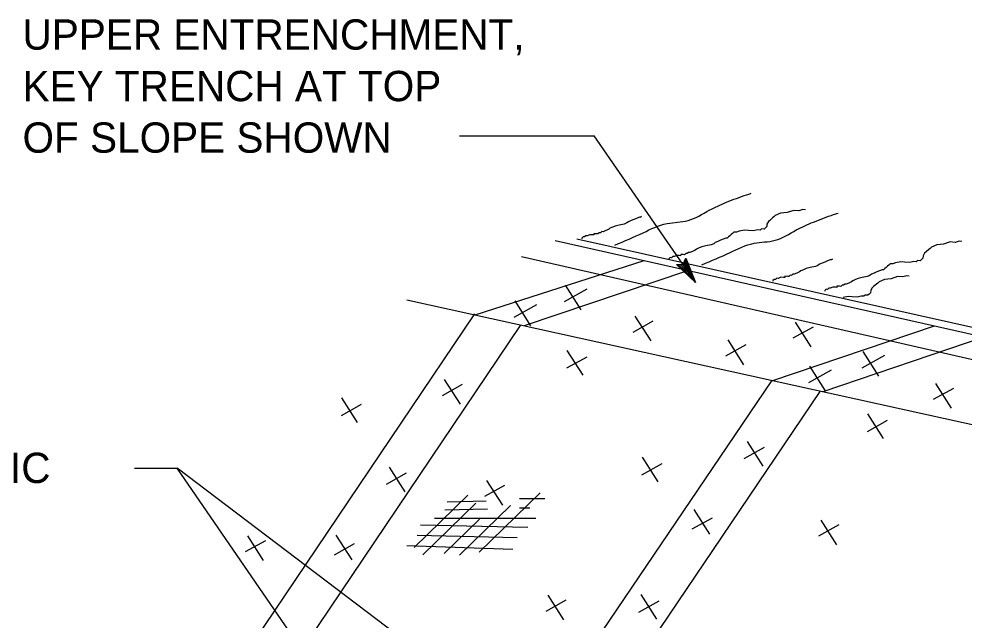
# Model space of a CAD drawing. Extents: x -894 to 866, y -476 to 714.
# Drawn here: x 15.1 to 233.5, y 63.5 to 202.3 of the extents above; entities that cross this region are included whole.
import ezdxf

# ---------------------------------------------------------------- set-up
doc = ezdxf.new("R2010")
doc.units = 0
for name, color, linetype in [('56 Stage 3 Anno', 7, 'Continuous'), ('57 Undefined', 7, 'Continuous'), ('58 Soundwalls', 7, 'Continuous'), ('6 Exist Hydro', 7, 'Continuous'), ('60 Nongeo Data', 7, 'Continuous')]:
    doc.layers.add(name, color=color, linetype=linetype)

msp = doc.modelspace()

# ---------------------------------------------------------------- linework, layer by layer
at = {"layer": '56 Stage 3 Anno'}
for p, q in [((116.93, 175.35), (148.03, 175.35)), ((171.41, 141.41), (148.03, 175.35)), ((168.56, 145.66), (169.21, 147.05)), ((169.04, 146.68), (170.65, 142.54)), ((169.21, 147.05), (169.21, 147.05)), ((169.21, 147.05), (171.41, 141.41)), ((167.03, 145.59), (168.56, 145.66)), ((167.03, 145.59), (167.03, 145.59)), ((171.41, 141.41), (167.03, 145.58)), ((170.64, 142.55), (167.45, 145.59)), ((169.89, 143.67), (167.83, 145.64)), ((169.14, 144.8), (168.26, 145.64)), ((168.69, 145.96), (169.14, 144.8)), ((168.87, 146.29), (169.89, 143.67)), ((171.41, 141.41), (171.41, 141.41)), ((41.8, 98.57), (51.66, 98.57)), ((97.06, 32.67), (51.66, 98.57)), ((168.57, 10), (51.66, 98.57))]:
    msp.add_line(p, q, dxfattribs=at)
at = {"layer": '58 Soundwalls'}
for p, q in [((146.34, 139.92), (141.09, 137)), ((141.33, 140.83), (144.96, 135.13)), ((134.69, 136.27), (129.44, 133.35)), ((129.68, 137.18), (133.31, 131.47)), ((157.44, 133.66), (161.07, 127.95)), ((161.59, 132.53), (156.92, 129.93)), ((198.58, 131.16), (193.92, 128.56)), ((194.44, 132.28), (198.06, 126.58)), ((183.05, 127.04), (178.39, 124.45)), ((178.91, 128.17), (182.53, 122.46)), ((141.74, 125.77), (145.37, 120.06)), ((215.08, 124.61), (209.83, 121.69)), ((210.07, 125.52), (213.7, 119.82)), ((146.3, 124.21), (141.64, 121.62)), ((202.75, 121.18), (197.5, 118.27)), ((197.74, 122.1), (201.37, 116.39)), ((113.4, 119.03), (117.03, 113.32)), ((226.86, 118.12), (230.49, 112.41)), ((117.55, 117.9), (112.88, 115.3)), ((231.01, 116.99), (226.35, 114.39)), ((89.67, 114.8), (93.3, 109.09)), ((94.23, 113.24), (89.57, 110.65)), ((215.73, 109.59), (211.06, 106.99)), ((211.17, 111.14), (214.8, 105.44)), ((187.29, 103.31), (182.63, 100.72)), ((183.34, 104.74), (186.97, 99.03)), ((159.1, 101.09), (162.73, 95.38)), ((100.67, 98.8), (104.3, 93.09)), ((163.66, 99.53), (158.99, 96.94)), ((104.62, 97.37), (99.95, 94.78)), ((127.33, 94.59), (122.66, 92)), ((123.18, 95.72), (126.81, 90.02)), ((171.05, 89.03), (174.67, 83.33)), ((175.28, 87.04), (170.61, 84.44)), ((204.52, 85.45), (199.85, 82.86)), ((200.37, 86.58), (204, 80.87)), ((88.37, 83.09), (92, 77.39)), ((72.06, 81.8), (67.4, 79.2)), ((67.91, 82.93), (71.54, 77.22)), ((92.61, 81.1), (87.94, 78.5)), ((141.49, 68.09), (136.82, 65.49)), ((137.34, 69.21), (140.97, 63.51)), ((162.94, 67.82), (158.27, 65.23)), ((158.79, 69.38), (162.42, 63.67))]:
    msp.add_line(p, q, dxfattribs=at)
at = {"layer": '6 Exist Hydro'}
for p, q in [((118.83, 92.35), (106.42, 80.26)), ((135.58, 92.88), (121.48, 79.14)), ((120.69, 90.49), (108.42, 78.53)), ((114.04, 90.76), (123.08, 91.02)), ((128.67, 89.96), (116.89, 78.49)), ((130.79, 91.55), (136.64, 91.55)), ((113.51, 88.9), (123.35, 89.16)), ((130.79, 89.43), (133.19, 89.43)), ((107.93, 85.45), (132.66, 84.92)), ((111.12, 87.04), (134.52, 87.04)), ((121.49, 86.78), (113.36, 78.85)), ((107.13, 83.06), (130.26, 82.53)), ((104.74, 80.67), (129.2, 79.88))]:
    msp.add_line(p, q, dxfattribs=at)
at = {"layer": '60 Nongeo Data'}
for p, q in [((382.86, 98.01), (144.01, 151.48)), ((120.55, 134.01), (159.57, 146.5)), ((369.85, 92.94), (131.22, 147.36)), ((131.91, 131.5), (169.62, 144.21)), ((345.17, 84.36), (104.76, 137.36)), ((-38.57, -101.73), (120.47, 134.21)), ((-27.62, -103.76), (131, 131.5)), ((189.06, 118.76), (226.66, 131.41)), ((200.94, 116.25), (238.08, 128.9)), ((29.34, -117.17), (189.06, 118.76)), ((40.71, -119.7), (200.25, 116.25))]:
    msp.add_line(p, q, dxfattribs=at)
for points in [[(196.84, 158.23), (196.24, 158.27), (195.33, 158.03), (194.14, 158.11), (192.61, 157.62), (191.1, 157.42), (189.86, 156.91), (189.55, 156.63), (189.23, 156.35), (188.59, 155.8), (188.27, 155.52), (187.93, 154.95), (187.89, 154.35), (187.57, 154.07), (187.26, 153.79), (186.66, 153.84), (186.34, 153.56), (185.75, 153.6), (184.83, 153.36), (183.64, 153.44), (182.75, 153.5), (181.54, 153.29), (180.92, 153.03), (180.32, 153.07), (180, 152.79), (179.69, 152.52), (179.37, 152.24), (179.05, 151.96), (178.73, 151.68), (178.43, 151.7), (177.82, 151.45), (177.2, 151.19), (176.59, 150.93), (175.97, 150.67), (175.65, 150.4), (175.03, 150.14), (173.82, 149.92), (172.91, 149.69), (172.29, 149.43), (171.68, 149.17), (171.36, 148.89), (170.74, 148.64), (170.12, 148.38), (169.83, 148.4), (169.51, 148.12), (169.21, 148.14), (168.89, 147.86), (168.59, 147.88), (168, 147.92), (167.98, 147.63), (167.68, 147.65), (167.09, 147.69), (166.47, 147.43), (166.17, 147.45), (165.85, 147.17), (165.55, 147.19), (165.24, 146.92), (165.23, 146.77)], [(158.92, 156.69), (158.68, 156.48), (158.38, 156.5), (157.77, 156.24), (157.15, 155.99), (156.53, 155.73), (155.92, 155.47), (155.6, 155.19), (154.98, 154.94), (153.77, 154.72), (152.86, 154.48), (152.24, 154.23), (151.62, 153.97), (151.31, 153.69), (150.69, 153.43), (150.07, 153.18), (149.78, 153.2), (149.46, 152.92), (149.16, 152.94), (148.84, 152.66), (148.54, 152.68), (147.95, 152.72), (147.93, 152.43), (147.63, 152.45), (147.03, 152.49), (146.42, 152.23), (146.12, 152.25), (145.8, 151.97), (145.5, 151.99), (145.18, 151.72), (145.17, 151.56)], [(380.94, 97.16), (370.41, 99.47), (347.84, 104.09), (139.02, 151.07)], [(232.92, 150.92), (232.33, 150.96), (231.41, 150.72), (230.22, 150.8), (228.69, 150.31), (227.18, 150.11), (225.95, 149.6), (225.63, 149.32), (225.31, 149.04), (224.68, 148.49), (224.36, 148.21), (224.02, 147.63), (223.98, 147.04), (223.66, 146.76), (223.34, 146.48), (222.74, 146.52), (222.43, 146.24), (221.83, 146.29), (220.92, 146.05), (219.72, 146.13), (218.83, 146.19), (217.62, 145.97), (217, 145.72), (216.41, 145.76), (216.09, 145.48), (215.77, 145.2), (215.45, 144.93), (215.13, 144.65), (214.82, 144.37), (214.52, 144.39), (213.9, 144.13), (213.29, 143.88), (212.67, 143.62), (212.05, 143.36), (211.73, 143.08), (211.12, 142.83), (209.91, 142.61), (208.99, 142.37), (208.38, 142.12), (207.76, 141.86), (207.44, 141.58), (206.83, 141.32), (206.21, 141.07), (205.91, 141.09), (205.59, 140.81), (205.29, 140.83), (204.98, 140.55), (204.68, 140.57), (204.08, 140.61), (204.06, 140.32), (203.76, 140.34), (203.17, 140.38), (202.55, 140.12), (202.25, 140.14), (201.94, 139.86), (201.64, 139.88), (201.32, 139.6), (201.31, 139.45)], [(203.04, 146.86), (202.8, 146.66), (202.5, 146.68), (201.89, 146.42), (201.27, 146.16), (200.66, 145.9), (200.04, 145.65), (199.72, 145.37), (199.11, 145.11), (197.89, 144.89), (196.98, 144.66), (196.36, 144.4), (195.75, 144.14), (195.43, 143.87), (194.81, 143.61), (194.2, 143.35), (193.9, 143.37), (193.58, 143.09), (193.28, 143.11), (192.96, 142.84), (192.67, 142.86), (192.07, 142.9), (192.05, 142.6), (191.75, 142.62), (191.16, 142.66), (190.54, 142.4), (190.24, 142.42), (189.92, 142.15), (189.63, 142.17), (189.31, 141.89), (189.3, 141.74)], [(220.82, 142.92), (220.22, 142.96), (219.31, 142.72), (218.12, 142.8), (216.59, 142.31), (215.08, 142.11), (213.84, 141.6), (213.53, 141.32), (213.21, 141.04), (212.57, 140.49), (212.25, 140.21), (211.91, 139.64), (211.87, 139.04), (211.55, 138.76), (211.24, 138.48), (210.64, 138.52), (210.32, 138.25), (209.73, 138.29), (208.81, 138.05), (207.62, 138.13), (206.73, 138.19), (205.57, 137.99)]]:
    msp.add_lwpolyline(points, dxfattribs=at)
for points in [[(152.82, 150.1), (159.32, 152.94), (164.87, 155.07), (169.71, 155.76), (174.61, 158.14), (178.59, 159.97), (183.24, 161.71), (184.26, 162.04)], [(172.92, 145.53), (179.41, 148.37), (184.96, 150.5), (189.8, 151.19), (194.71, 153.57), (198.69, 155.4), (203.34, 157.14), (204.35, 157.47)]]:
    msp.add_spline(points, degree=3, dxfattribs=at)

# ---------------------------------------------------------------- texts
at = {"layer": '57 Undefined'}
for s, p in [('UPPER ENTRENCHMENT,', (15.96, 195.22)), ('KEY TRENCH AT TOP', (15.96, 183.32)), ('OF SLOPE SHOWN', (15.96, 171.42)), ('BLANKET FABRIC', (-57.16, 95.13))]:
    msp.add_text(s, height=7, dxfattribs=at).set_placement(p)

doc.saveas('drawing.dxf')
